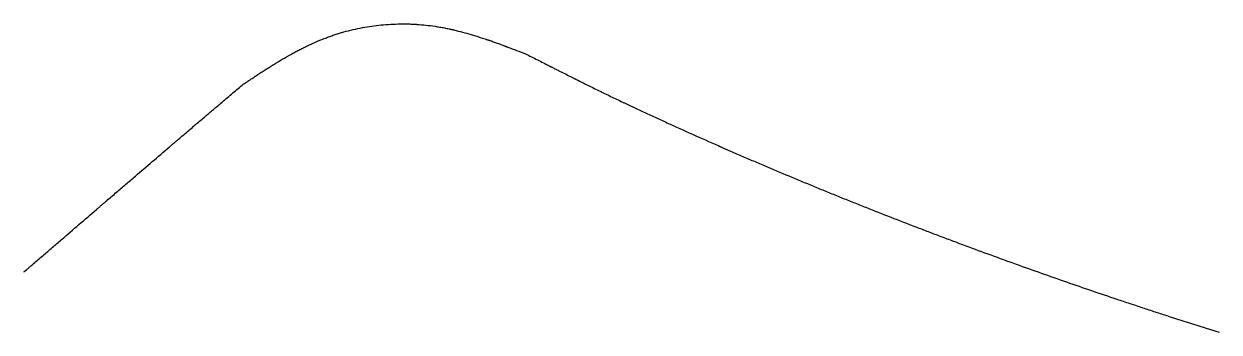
# Model space of a CAD drawing. Header units: millimetres. Extents: x -122 to 110, y 0 to 190.
# Drawn here: x -52.22 to -28.84, y 183.47 to 189.51 of the extents above; entities that cross this region are included whole.
import ezdxf

# ---------------------------------------------------------------- set-up
doc = ezdxf.new("R2010")
doc.units = ezdxf.units.MM
doc.layers.add('FLAT_PATTERN', color=7, linetype='CONTINUOUS')

msp = doc.modelspace()

# ---------------------------------------------------------------- linework, layer by layer
at = {"layer": 'FLAT_PATTERN', "color": 7, "linetype": 'CONTINUOUS'}
for p, q in [((-48.663, 187.706), (-48.655, 187.712)), ((-48.655, 187.712), (-48.648, 187.718)), ((-52.216, 184.653), (-52.204, 184.663)), ((-52.204, 184.663), (-52.192, 184.673)), ((-52.192, 184.673), (-52.168, 184.694))]:
    msp.add_line(p, q, dxfattribs=at)
at = {"layer": 'FLAT_PATTERN', "color": 7, "linetype": 'CONTINUOUS', "extrusion": (-1.17442e-10, 3.58586e-10, -1)}
msp.add_arc((44.873, 185.477, 0), 4.026, 71.8103, 72.4471, dxfattribs=at)
at = {"layer": 'FLAT_PATTERN', "color": 7, "linetype": 'CONTINUOUS', "extrusion": (8.69417e-11, -2.87557e-10, -1)}
msp.add_arc((44.884, 185.513, 0), 3.988, 72.4471, 73.0839, dxfattribs=at)
at = {"layer": 'FLAT_PATTERN', "color": 7, "linetype": 'CONTINUOUS', "extrusion": (3.32397e-11, -1.10981e-10, -1)}
msp.add_arc((44.906, 185.584, 0), 3.914, 73.0839, 73.7327, dxfattribs=at)
at = {"layer": 'FLAT_PATTERN', "color": 7, "linetype": 'CONTINUOUS', "extrusion": (-2.35337e-12, 1.0996e-11, -1)}
msp.add_arc((44.825, 185.309, 0), 4.201, 73.7327, 78.7995, dxfattribs=at)
at = {"layer": 'FLAT_PATTERN', "color": 7, "linetype": 'CONTINUOUS', "extrusion": (2.22013e-13, -2.00995e-12, -1)}
msp.add_arc((44.797, 185.166), 4.346, 78.7995, 83.6968, dxfattribs=at)
at = {"layer": 'FLAT_PATTERN', "color": 7, "linetype": 'CONTINUOUS', "extrusion": (1.47296e-13, -1.33351e-12, -1)}
msp.add_arc((44.797, 185.161), 4.351, 83.6968, 86.1494, dxfattribs=at)
at = {"layer": 'FLAT_PATTERN', "color": 7, "linetype": 'CONTINUOUS', "extrusion": (5.08551e-13, -6.70075e-12, -1)}
msp.add_arc((44.802, 185.24, 0), 4.272, 86.1494, 88.647, dxfattribs=at)
at = {"layer": 'FLAT_PATTERN', "color": 7, "linetype": 'CONTINUOUS', "extrusion": (1.50729e-13, 8.44925e-12, -1)}
msp.add_arc((44.802, 185.257, 0), 4.255, 88.647, 89.8947, dxfattribs=at)
at = {"layer": 'FLAT_PATTERN', "color": 7, "linetype": 'CONTINUOUS', "extrusion": (2.93507e-14, 7.45001e-11, -1)}
msp.add_arc((44.802, 185.272, 0), 4.24, 89.8947, 91.1468, dxfattribs=at)
at = {"layer": 'FLAT_PATTERN', "color": 7, "linetype": 'CONTINUOUS', "extrusion": (-6.93003e-13, 3.84143e-11, -1)}
msp.add_arc((44.802, 185.274, 0), 4.238, 91.1468, 91.7727, dxfattribs=at)
at = {"layer": 'FLAT_PATTERN', "color": 7, "linetype": 'CONTINUOUS', "extrusion": (-7.20471e-12, -1.7199e-10, -1)}
msp.add_arc((44.802, 185.276, 0), 4.236, 91.7727, 92.3987, dxfattribs=at)
at = {"layer": 'FLAT_PATTERN', "color": 7, "linetype": 'CONTINUOUS', "extrusion": (0, 0, -1)}
for centre, radius, start, end in [((44.802, 185.275), 4.237, 92.3987, 93.0248), ((44.802, 185.273), 4.239, 93.0248, 93.6505), ((44.385, 184.327), 5.276, 63.6911, 63.8032), ((44.42, 184.4), 5.196, 63.8032, 63.9169), ((40.874, 178.301), 12.254, 57.8168, 57.9175), ((41.247, 178.896), 11.551, 57.9175, 58.0243), ((41.384, 179.116), 11.292, 58.0243, 58.0777), ((41.561, 179.401), 10.957, 58.0777, 58.1327), ((41.649, 179.541), 10.792, 58.1327, 58.1878), ((41.82, 179.817), 10.467, 58.1878, 58.2445)]:
    msp.add_arc(centre, radius, start, end, dxfattribs=at)
at = {"layer": 'FLAT_PATTERN', "color": 7, "linetype": 'CONTINUOUS', "extrusion": (-5.53505e-13, -8.67568e-12, -1)}
msp.add_arc((44.784, 185.559, 0), 3.952, 93.6505, 96.2551, dxfattribs=at)
at = {"layer": 'FLAT_PATTERN', "color": 7, "linetype": 'CONTINUOUS', "extrusion": (1.8074e-12, 1.28638e-11, -1)}
msp.add_arc((44.822, 185.212, 0), 4.302, 96.2551, 98.6482, dxfattribs=at)
at = {"layer": 'FLAT_PATTERN', "color": 7, "linetype": 'CONTINUOUS', "extrusion": (1.6982e-12, 1.21458e-11, -1)}
msp.add_arc((44.844, 185.067, 0), 4.448, 98.6482, 99.8443, dxfattribs=at)
at = {"layer": 'FLAT_PATTERN', "color": 7, "linetype": 'CONTINUOUS', "extrusion": (-2.37415e-12, -1.13224e-11, -1)}
msp.add_arc((44.88, 184.86, 0), 4.659, 99.8443, 100.9863, dxfattribs=at)
at = {"layer": 'FLAT_PATTERN', "color": 7, "linetype": 'CONTINUOUS', "extrusion": (-2.93756e-12, -1.42246e-11, -1)}
msp.add_arc((44.896, 184.778, 0), 4.741, 100.9863, 101.5573, dxfattribs=at)
at = {"layer": 'FLAT_PATTERN', "color": 7, "linetype": 'CONTINUOUS', "extrusion": (-6.06653e-13, -2.82621e-12, -1)}
msp.add_arc((44.919, 184.666), 4.856, 101.5573, 102.1149, dxfattribs=at)
at = {"layer": 'FLAT_PATTERN', "color": 7, "linetype": 'CONTINUOUS', "extrusion": (-2.30634e-11, -1.07445e-10, -1)}
msp.add_arc((44.928, 184.623, 0), 4.9, 102.1149, 102.3936, dxfattribs=at)
at = {"layer": 'FLAT_PATTERN', "color": 7, "linetype": 'CONTINUOUS', "extrusion": (-1.17126e-10, -5.35496e-10, -1)}
msp.add_arc((44.941, 184.564, 0), 4.96, 102.3936, 102.669, dxfattribs=at)
at = {"layer": 'FLAT_PATTERN', "color": 7, "linetype": 'CONTINUOUS', "extrusion": (-4.43779e-11, -2.11869e-10, -1)}
msp.add_arc((44.946, 184.542, 0), 4.983, 102.669, 102.8067, dxfattribs=at)
at = {"layer": 'FLAT_PATTERN', "color": 7, "linetype": 'CONTINUOUS', "extrusion": (3.45982e-10, 1.50538e-09, -1)}
msp.add_arc((44.953, 184.513, 0), 5.013, 102.8067, 102.9436, dxfattribs=at)
at = {"layer": 'FLAT_PATTERN', "color": 7, "linetype": 'CONTINUOUS', "extrusion": (-8.69678e-10, -3.78399e-09, -1)}
msp.add_arc((44.956, 184.498, 0), 5.029, 102.9436, 103.0804, dxfattribs=at)
at = {"layer": 'FLAT_PATTERN', "color": 7, "linetype": 'CONTINUOUS', "extrusion": (1.17531e-09, 5.01744e-09, -1)}
msp.add_arc((44.963, 184.467, 0), 5.06, 103.0804, 103.2164, dxfattribs=at)
at = {"layer": 'FLAT_PATTERN', "color": 7, "linetype": 'CONTINUOUS', "extrusion": (-2.51712e-11, -9.42341e-11, -1)}
msp.add_arc((45.036, 184.156, 0), 5.379, 103.2164, 105.0611, dxfattribs=at)
at = {"layer": 'FLAT_PATTERN', "color": 7, "linetype": 'CONTINUOUS', "extrusion": (-3.73928e-12, -1.45893e-11, -1)}
msp.add_arc((45.424, 182.715, 0), 6.872, 105.0611, 106.5052, dxfattribs=at)
at = {"layer": 'FLAT_PATTERN', "color": 7, "linetype": 'CONTINUOUS', "extrusion": (7.03601e-12, -1.64372e-11, -1)}
msp.add_arc((44.548, 184.662, 0), 4.903, 64.1463, 66.3393, dxfattribs=at)
at = {"layer": 'FLAT_PATTERN', "color": 7, "linetype": 'CONTINUOUS', "extrusion": (1.31755e-12, -3.38588e-12, -1)}
msp.add_arc((44.717, 185.047), 4.484, 66.3393, 68.7374, dxfattribs=at)
at = {"layer": 'FLAT_PATTERN', "color": 7, "linetype": 'CONTINUOUS', "extrusion": (2.33557e-12, -6.00202e-12, -1)}
msp.add_arc((44.768, 185.18, 0), 4.341, 68.7374, 69.9365, dxfattribs=at)
at = {"layer": 'FLAT_PATTERN', "color": 7, "linetype": 'CONTINUOUS', "extrusion": (1.12683e-11, -3.04602e-11, -1)}
msp.add_arc((44.828, 185.344, 0), 4.167, 69.9365, 71.1857, dxfattribs=at)
at = {"layer": 'FLAT_PATTERN', "color": 7, "linetype": 'CONTINUOUS', "extrusion": (-1.33615e-11, 4.18306e-11, -1)}
msp.add_arc((44.848, 185.402, 0), 4.105, 71.1857, 71.8103, dxfattribs=at)
at = {"layer": 'FLAT_PATTERN', "color": 7, "linetype": 'CONTINUOUS', "extrusion": (5.48156e-14, -1.78493e-12, -1)}
msp.add_arc((45.592, 182.15), 7.461, 106.5052, 107.2315, dxfattribs=at)
at = {"layer": 'FLAT_PATTERN', "color": 7, "linetype": 'CONTINUOUS', "extrusion": (-6.09041e-12, -2.15984e-11, -1)}
msp.add_arc((45.858, 181.292, 0), 8.359, 107.2315, 107.8797, dxfattribs=at)
at = {"layer": 'FLAT_PATTERN', "color": 7, "linetype": 'CONTINUOUS', "extrusion": (1.15574e-13, -2.36102e-12, -1)}
msp.add_arc((45.964, 180.962), 8.706, 107.8797, 108.2042, dxfattribs=at)
at = {"layer": 'FLAT_PATTERN', "color": 7, "linetype": 'CONTINUOUS', "extrusion": (3.12483e-11, 9.23061e-11, -1)}
msp.add_arc((46.118, 180.496, 0), 9.197, 108.2042, 108.5114, dxfattribs=at)
at = {"layer": 'FLAT_PATTERN', "color": 7, "linetype": 'CONTINUOUS', "extrusion": (9.31745e-11, 2.77262e-10, -1)}
msp.add_arc((46.177, 180.319, 0), 9.384, 108.5114, 108.665, dxfattribs=at)
at = {"layer": 'FLAT_PATTERN', "color": 7, "linetype": 'CONTINUOUS', "extrusion": (3.10084e-10, 9.19385e-10, -1)}
msp.add_arc((46.259, 180.076, 0), 9.64, 108.665, 108.8146, dxfattribs=at)
at = {"layer": 'FLAT_PATTERN', "color": 7, "linetype": 'CONTINUOUS', "extrusion": (3.95349e-10, 1.16964e-09, -1)}
msp.add_arc((46.29, 179.984, 0), 9.737, 108.8146, 108.8894, dxfattribs=at)
at = {"layer": 'FLAT_PATTERN', "color": 7, "linetype": 'CONTINUOUS', "extrusion": (5.19456e-10, 1.53235e-09, -1)}
msp.add_arc((46.333, 179.86, 0), 9.868, 108.8894, 108.9632, dxfattribs=at)
at = {"layer": 'FLAT_PATTERN', "color": 7, "linetype": 'CONTINUOUS', "extrusion": (-1.41619e-09, -4.10094e-09, -1)}
msp.add_arc((46.354, 179.798, 0), 9.934, 108.9632, 109.0369, dxfattribs=at)
at = {"layer": 'FLAT_PATTERN', "color": 7, "linetype": 'CONTINUOUS', "extrusion": (-2.83294e-10, -8.17654e-10, -1)}
msp.add_arc((46.397, 179.672, 0), 10.067, 109.0369, 109.1098, dxfattribs=at)
at = {"layer": 'FLAT_PATTERN', "color": 7, "linetype": 'CONTINUOUS', "extrusion": (-3.32898e-11, -9.60824e-11, -1)}
msp.add_arc((46.686, 178.838, 0), 10.95, 109.1098, 109.5657, dxfattribs=at)
at = {"layer": 'FLAT_PATTERN', "color": 7, "linetype": 'CONTINUOUS', "extrusion": (6.00899e-11, 1.66657e-10, -1)}
msp.add_arc((47.711, 175.955, 0), 14.009, 109.5657, 109.922, dxfattribs=at)
at = {"layer": 'FLAT_PATTERN', "color": 7, "linetype": 'CONTINUOUS', "extrusion": (2.67986e-11, 7.48006e-11, -1)}
msp.add_arc((48.116, 174.837, 0), 15.199, 109.922, 110.1013, dxfattribs=at)
at = {"layer": 'FLAT_PATTERN', "color": 7, "linetype": 'CONTINUOUS', "extrusion": (-1.89448e-10, -5.16078e-10, -1)}
msp.add_arc((48.738, 173.137, 0), 17.008, 110.1013, 110.2616, dxfattribs=at)
at = {"layer": 'FLAT_PATTERN', "color": 7, "linetype": 'CONTINUOUS', "extrusion": (-3.13589e-11, -8.78258e-11, -1)}
msp.add_arc((48.979, 172.486, 0), 17.703, 110.2616, 110.3418, dxfattribs=at)
at = {"layer": 'FLAT_PATTERN', "color": 7, "linetype": 'CONTINUOUS', "extrusion": (8.04457e-10, 2.16662e-09, -1)}
msp.add_arc((49.32, 171.566, 0), 18.684, 110.3418, 110.4178, dxfattribs=at)
at = {"layer": 'FLAT_PATTERN', "color": 7, "linetype": 'CONTINUOUS', "extrusion": (-2.01934e-11, 3.56173e-11, -1)}
msp.add_arc((43.256, 182.209, 0), 7.677, 59.4108, 60.8609, dxfattribs=at)
at = {"layer": 'FLAT_PATTERN', "color": 7, "linetype": 'CONTINUOUS', "extrusion": (-1.68421e-11, 2.96059e-11, -1)}
msp.add_arc((43.57, 182.773, 0), 7.031, 60.8609, 61.5886, dxfattribs=at)
at = {"layer": 'FLAT_PATTERN', "color": 7, "linetype": 'CONTINUOUS', "extrusion": (3.61014e-11, -6.82646e-11, -1)}
msp.add_arc((43.938, 183.452, 0), 6.259, 61.5886, 62.406, dxfattribs=at)
at = {"layer": 'FLAT_PATTERN', "color": 7, "linetype": 'CONTINUOUS', "extrusion": (3.35781e-11, -6.34367e-11, -1)}
msp.add_arc((44.066, 183.699, 0), 5.981, 62.406, 62.8152, dxfattribs=at)
at = {"layer": 'FLAT_PATTERN', "color": 7, "linetype": 'CONTINUOUS', "extrusion": (-2.93978e-11, 5.91811e-11, -1)}
msp.add_arc((44.226, 184.009, 0), 5.632, 62.8152, 63.2497, dxfattribs=at)
at = {"layer": 'FLAT_PATTERN', "color": 7, "linetype": 'CONTINUOUS', "extrusion": (-3.75962e-11, 7.54462e-11, -1)}
msp.add_arc((44.283, 184.124, 0), 5.504, 63.2497, 63.467, dxfattribs=at)
at = {"layer": 'FLAT_PATTERN', "color": 7, "linetype": 'CONTINUOUS', "extrusion": (-7.51469e-12, 1.51989e-11, -1)}
msp.add_arc((44.358, 184.272, 0), 5.338, 63.467, 63.6911, dxfattribs=at)
at = {"layer": 'FLAT_PATTERN', "color": 7, "linetype": 'CONTINUOUS', "extrusion": (2.40618e-09, -4.9153e-09, -1)}
msp.add_arc((44.438, 184.435, 0), 5.156, 63.9169, 64.0307, dxfattribs=at)
at = {"layer": 'FLAT_PATTERN', "color": 7, "linetype": 'CONTINUOUS', "extrusion": (-2.53128e-09, 5.22178e-09, -1)}
msp.add_arc((44.473, 184.507, 0), 5.076, 64.0307, 64.1463, dxfattribs=at)
at = {"layer": 'FLAT_PATTERN', "color": 7, "linetype": 'CONTINUOUS', "extrusion": (7.37344e-11, 2.03636e-10, -1)}
msp.add_arc((49.45, 171.217, 0), 19.057, 110.4178, 110.4559, dxfattribs=at)
at = {"layer": 'FLAT_PATTERN', "color": 7, "linetype": 'CONTINUOUS', "extrusion": (-3.65873e-09, -9.80279e-09, -1)}
msp.add_arc((49.628, 170.738, 0), 19.567, 110.4559, 110.4929, dxfattribs=at)
at = {"layer": 'FLAT_PATTERN', "color": 7, "linetype": 'CONTINUOUS', "extrusion": (2.44235e-10, 6.4012e-10, -1)}
msp.add_arc((49.696, 170.558, 0), 19.76, 110.4929, 110.5114, dxfattribs=at)
at = {"layer": 'FLAT_PATTERN', "color": 7, "linetype": 'CONTINUOUS', "extrusion": (1.95243e-08, 5.21757e-08, -1)}
msp.add_arc((49.787, 170.314, 0), 20.02, 110.5114, 110.5297, dxfattribs=at)
at = {"layer": 'FLAT_PATTERN', "color": 7, "linetype": 'CONTINUOUS', "extrusion": (-1.22406e-08, -3.26495e-08, -1)}
msp.add_arc((49.833, 170.191, 0), 20.151, 110.5297, 110.5479, dxfattribs=at)
at = {"layer": 'FLAT_PATTERN', "color": 7, "linetype": 'CONTINUOUS', "extrusion": (-2.44321e-09, -6.51179e-09, -1)}
msp.add_arc((49.925, 169.944, 0), 20.415, 110.5479, 110.566, dxfattribs=at)
at = {"layer": 'FLAT_PATTERN', "color": 7, "linetype": 'CONTINUOUS', "extrusion": (-3.42539e-11, -9.12957e-11, -1)}
msp.add_arc((51.976, 164.479, 0), 26.253, 110.566, 110.9706, dxfattribs=at)
at = {"layer": 'FLAT_PATTERN', "color": 7, "linetype": 'CONTINUOUS', "extrusion": (5.33702e-10, 1.39055e-09, -1)}
msp.add_arc((90.42, 64.176, 0), 133.67, 110.97059, 111.05006, dxfattribs=at)
at = {"layer": 'FLAT_PATTERN', "color": 7, "linetype": 'CONTINUOUS', "extrusion": (9.31015e-10, 1.83046e-09, 1)}
msp.add_arc((404.274, 1066.105, 0), 984.361, 243.013687, 243.02889, dxfattribs=at)
at = {"layer": 'FLAT_PATTERN', "color": 7, "linetype": 'CONTINUOUS', "extrusion": (8.79984e-12, -1.45404e-11, -1)}
msp.add_arc((39.071, 175.462, 0), 15.617, 57.0781, 57.4361, dxfattribs=at)
at = {"layer": 'FLAT_PATTERN', "color": 7, "linetype": 'CONTINUOUS', "extrusion": (5.69639e-11, -8.9957e-11, -1)}
msp.add_arc((39.755, 176.534, 0), 14.345, 57.4361, 57.6157, dxfattribs=at)
at = {"layer": 'FLAT_PATTERN', "color": 7, "linetype": 'CONTINUOUS', "extrusion": (1.15347e-11, -1.83288e-11, -1)}
msp.add_arc((40.578, 177.83, 0), 12.81, 57.6157, 57.8168, dxfattribs=at)
at = {"layer": 'FLAT_PATTERN', "color": 7, "linetype": 'CONTINUOUS', "extrusion": (1.91776e-11, -3.0984e-11, -1)}
msp.add_arc((42.305, 180.6, 0), 9.546, 58.2445, 59.4108, dxfattribs=at)
at = {"layer": 'FLAT_PATTERN', "color": 7, "linetype": 'CONTINUOUS'}
for centre, radius, start, end in [((46.913, 363.87, 0), 196.426, 243.02889, 243.10507), ((15.369, 301.649, 0), 126.667, 243.16283, 243.19319), ((-4.307, 262.611, 0), 82.95, 243.29426, 243.37945), ((-11.499, 248.215, 0), 66.858, 243.53599, 243.59287), ((-12.907, 245.379, 0), 63.691, 243.59287, 243.70642), ((-16.549, 238.009, 0), 55.471, 243.7064, 243.8368), ((-19.409, 232.173, 0), 48.971, 244.0611, 244.1379), ((-19.721, 231.53), 48.257, 244.1379, 244.2914), ((-20.538, 229.832), 46.372, 244.2914, 244.4512), ((-19.227, 232.579, 0), 49.416, 244.5554, 244.5895), ((-18.32, 234.494, 0), 51.536, 244.6576, 244.7236), ((-17.81, 235.573, 0), 52.729, 244.7236, 244.8557), ((-16.436, 238.501, 0), 55.964, 244.8557, 244.9801), ((-15.351, 240.826), 58.529, 244.9801, 245.22867), ((-12.384, 247.255), 65.609, 245.22867, 245.45041), ((-9.944, 252.597, 0), 71.482, 245.45041, 245.89233), ((-3.076, 267.945, 0), 88.296, 245.89233, 246.25009), ((-4.462, 264.795, 0), 84.856, 246.31616, 246.33818), ((-4.45, 264.822, 0), 84.885, 246.38222, 246.42625), ((-4.426, 264.877, 0), 84.945, 246.51432, 246.60233), ((-4.413, 264.908, 0), 84.979, 246.60233, 246.77837), ((-4.376, 264.993, 0), 85.071, 246.77837, 246.95421), ((-4.348, 265.059), 85.143, 246.95421, 247.3059), ((-4.269, 265.248, 0), 85.348, 247.3059, 247.65674), ((-2.566, 269.398, 0), 89.834, 247.82241, 247.90495), ((-2.32, 270.003, 0), 90.487, 247.90495, 247.98689), ((-2.135, 270.461, 0), 90.981, 247.98689, 248.15076), ((-1.641, 271.692, 0), 92.307, 248.15076, 248.31228), ((-1.268, 272.631, 0), 93.318, 248.31228, 248.63531), ((-0.274, 275.171, 0), 96.045, 248.63531, 248.94916), ((-0.666, 274.154, 0), 94.955, 248.94916, 249.02778), ((-0.563, 274.422, 0), 95.242, 249.18484, 249.26327), ((-0.533, 274.504, 0), 95.33, 249.26327, 249.42014), ((-0.45, 274.725, 0), 95.566, 249.42014, 249.57662), ((-0.387, 274.893), 95.745, 249.57662, 249.88958), ((-0.218, 275.354, 0), 96.236, 249.88958, 250.20095), ((-0.008, 275.936, 0), 96.855, 250.20095, 250.81893), ((-0.382, 274.861, 0), 95.717, 250.81893, 251.44426), ((-0.805, 273.596, 0), 94.382, 251.68324, 251.76318), ((-0.864, 273.418, 0), 94.196, 251.76318, 251.92306), ((-1.017, 272.949, 0), 93.702, 251.92306, 252.08378), ((-1.13, 272.6, 0), 93.336, 252.08378, 252.40522), ((-1.421, 271.683, 0), 92.373, 252.40522, 252.73002)]:
    msp.add_arc(centre, radius, start, end, dxfattribs=at)
at = {"layer": 'FLAT_PATTERN', "color": 7, "linetype": 'CONTINUOUS', "extrusion": (1.31335e-06, 2.58931e-06, 1)}
msp.add_arc((26.489, 323.603, 0), 151.276, 243.10507, 243.10679, dxfattribs=at)
at = {"layer": 'FLAT_PATTERN', "color": 7, "linetype": 'CONTINUOUS', "extrusion": (-2.45274e-06, -4.83624e-06, 1)}
msp.add_arc((26.061, 322.759, -0.001), 150.33, 243.10679, 243.10852, dxfattribs=at)
at = {"layer": 'FLAT_PATTERN', "color": 7, "linetype": 'CONTINUOUS', "extrusion": (8.05036e-07, 1.58756e-06, 1)}
msp.add_arc((25.849, 322.341, 0), 149.861, 243.10852, 243.11024, dxfattribs=at)
at = {"layer": 'FLAT_PATTERN', "color": 7, "linetype": 'CONTINUOUS', "extrusion": (2.54308e-07, 5.01539e-07, 1)}
msp.add_arc((25.424, 321.503, 0), 148.922, 243.11024, 243.11198, dxfattribs=at)
at = {"layer": 'FLAT_PATTERN', "color": 7, "linetype": 'CONTINUOUS', "extrusion": (9.04412e-08, 1.78372e-07, 1)}
msp.add_arc((25.108, 320.88, 0), 148.223, 243.11198, 243.11545, dxfattribs=at)
at = {"layer": 'FLAT_PATTERN', "color": 7, "linetype": 'CONTINUOUS', "extrusion": (-1.38065e-08, -2.72485e-08, 1)}
msp.add_arc((24.267, 319.221, 0), 146.363, 243.11545, 243.11897, dxfattribs=at)
at = {"layer": 'FLAT_PATTERN', "color": 7, "linetype": 'CONTINUOUS', "extrusion": (-3.2253e-08, -6.36384e-08, 1)}
msp.add_arc((23.645, 317.994, 0), 144.987, 243.11897, 243.126, dxfattribs=at)
at = {"layer": 'FLAT_PATTERN', "color": 7, "linetype": 'CONTINUOUS', "extrusion": (-1.28318e-09, -2.5248e-09, 1)}
msp.add_arc((21.995, 314.739, 0), 141.338, 243.126, 243.13321, dxfattribs=at)
at = {"layer": 'FLAT_PATTERN', "color": 7, "linetype": 'CONTINUOUS', "extrusion": (5.43455e-09, 1.07356e-08, 1)}
msp.add_arc((20.791, 312.361, 0), 138.673, 243.13321, 243.14764, dxfattribs=at)
at = {"layer": 'FLAT_PATTERN', "color": 7, "linetype": 'CONTINUOUS', "extrusion": (1.09642e-09, 2.16705e-09, 1)}
msp.add_arc((17.618, 306.095, 0), 131.65, 243.14764, 243.16283, dxfattribs=at)
at = {"layer": 'FLAT_PATTERN', "color": 7, "linetype": 'CONTINUOUS', "extrusion": (9.01692e-10, -1.36101e-09, -1)}
msp.add_arc((14.717, 138.559, 0), 59.832, 56.36311, 56.46661, dxfattribs=at)
at = {"layer": 'FLAT_PATTERN', "color": 7, "linetype": 'CONTINUOUS', "extrusion": (9.72707e-10, -1.46816e-09, -1)}
msp.add_arc((22.235, 149.904, 0), 46.222, 56.4666, 56.5193, dxfattribs=at)
at = {"layer": 'FLAT_PATTERN', "color": 7, "linetype": 'CONTINUOUS', "extrusion": (-9.25063e-10, 1.40115e-09, -1)}
msp.add_arc((30.049, 161.717, 0), 32.058, 56.5193, 56.5953, dxfattribs=at)
at = {"layer": 'FLAT_PATTERN', "color": 7, "linetype": 'CONTINUOUS', "extrusion": (-6.00183e-10, 9.08536e-10, -1)}
msp.add_arc((32.585, 165.564, 0), 27.451, 56.5953, 56.6336, dxfattribs=at)
at = {"layer": 'FLAT_PATTERN', "color": 7, "linetype": 'CONTINUOUS', "extrusion": (2.9083e-09, -4.41916e-09, -1)}
msp.add_arc((35.447, 169.908, 0), 22.249, 56.6336, 56.6809, dxfattribs=at)
at = {"layer": 'FLAT_PATTERN', "color": 7, "linetype": 'CONTINUOUS', "extrusion": (2.45557e-09, -3.73044e-09, -1)}
msp.add_arc((36.446, 171.429, 0), 20.429, 56.6809, 56.7046, dxfattribs=at)
at = {"layer": 'FLAT_PATTERN', "color": 7, "linetype": 'CONTINUOUS', "extrusion": (-3.1587e-09, 4.81798e-09, -1)}
msp.add_arc((37.651, 173.264, 0), 18.234, 56.7046, 56.7312, dxfattribs=at)
at = {"layer": 'FLAT_PATTERN', "color": 7, "linetype": 'CONTINUOUS', "extrusion": (-1.17455e-08, 1.79057e-08, -1)}
msp.add_arc((38.088, 173.93, 0), 17.437, 56.7312, 56.7446, dxfattribs=at)
at = {"layer": 'FLAT_PATTERN', "color": 7, "linetype": 'CONTINUOUS', "extrusion": (-4.08425e-08, 6.22767e-08, -1)}
msp.add_arc((38.639, 174.77, 0), 16.433, 56.7446, 56.7587, dxfattribs=at)
at = {"layer": 'FLAT_PATTERN', "color": 7, "linetype": 'CONTINUOUS', "extrusion": (4.11236e-08, -6.27837e-08, -1)}
msp.add_arc((38.906, 175.177, 0), 15.946, 56.7587, 56.7728, dxfattribs=at)
at = {"layer": 'FLAT_PATTERN', "color": 7, "linetype": 'CONTINUOUS', "extrusion": (9.24337e-09, -1.41159e-08, -1)}
msp.add_arc((39.424, 175.968, 0), 15, 56.7728, 56.7878, dxfattribs=at)
at = {"layer": 'FLAT_PATTERN', "color": 7, "linetype": 'CONTINUOUS', "extrusion": (-2.23474e-10, 3.44201e-10, -1)}
msp.add_arc((37.094, 172.408, 0), 19.255, 56.7878, 57.0781, dxfattribs=at)
at = {"layer": 'FLAT_PATTERN', "color": 7, "linetype": 'CONTINUOUS', "extrusion": (5.66319e-10, 1.1205e-09, 1)}
msp.add_arc((9.508, 290.051, 0), 113.672, 243.19319, 243.22701, dxfattribs=at)
at = {"layer": 'FLAT_PATTERN', "color": 7, "linetype": 'CONTINUOUS', "extrusion": (5.06893e-10, 1.00272e-09, 1)}
msp.add_arc((5.637, 282.378, 0), 105.077, 243.22701, 243.29426, dxfattribs=at)
at = {"layer": 'FLAT_PATTERN', "color": 7, "linetype": 'CONTINUOUS', "extrusion": (-2.09715e-08, -4.18446e-08, 1)}
msp.add_arc((-5.868, 259.496, 0), 79.466, 243.37945, 243.39195, dxfattribs=at)
at = {"layer": 'FLAT_PATTERN', "color": 7, "linetype": 'CONTINUOUS', "extrusion": (-1.19244e-08, -2.37842e-08, 1)}
msp.add_arc((-6.423, 258.389, 0), 78.228, 243.39195, 243.40466, dxfattribs=at)
at = {"layer": 'FLAT_PATTERN', "color": 7, "linetype": 'CONTINUOUS', "extrusion": (2.56109e-08, 5.11873e-08, 1)}
msp.add_arc((-6.698, 257.841, 0), 77.614, 243.40466, 243.41736, dxfattribs=at)
at = {"layer": 'FLAT_PATTERN', "color": 7, "linetype": 'CONTINUOUS', "extrusion": (8.91373e-09, 1.78185e-08, 1)}
msp.add_arc((-7.243, 256.751, 0), 76.396, 243.41736, 243.43026, dxfattribs=at)
at = {"layer": 'FLAT_PATTERN', "color": 7, "linetype": 'CONTINUOUS', "extrusion": (3.41411e-09, 6.82153e-09, 1)}
msp.add_arc((-7.645, 255.947, 0), 75.497, 243.43026, 243.45607, dxfattribs=at)
at = {"layer": 'FLAT_PATTERN', "color": 7, "linetype": 'CONTINUOUS', "extrusion": (-1.87168e-09, -3.75979e-09, 1)}
msp.add_arc((-8.708, 253.819, 0), 73.118, 243.45607, 243.48272, dxfattribs=at)
at = {"layer": 'FLAT_PATTERN', "color": 7, "linetype": 'CONTINUOUS', "extrusion": (-2.62812e-09, -5.27584e-09, 1)}
msp.add_arc((-9.478, 252.275, 0), 71.392, 243.48272, 243.53599, dxfattribs=at)
at = {"layer": 'FLAT_PATTERN', "color": 7, "linetype": 'CONTINUOUS', "extrusion": (2.34855e-08, -2.75739e-08, -1)}
msp.add_arc((-2584.24, -2902.664, 0), 4059.872, 49.579363, 49.583219, dxfattribs=at)
at = {"layer": 'FLAT_PATTERN', "color": 7, "linetype": 'CONTINUOUS', "extrusion": (-9.94733e-10, 1.48936e-09, -1)}
msp.add_arc((-11.656, 98.92, 0), 107.443, 56.30547, 56.36311, dxfattribs=at)
at = {"layer": 'FLAT_PATTERN', "color": 7, "linetype": 'CONTINUOUS', "extrusion": (2.52239e-09, 5.13958e-09, 1)}
msp.add_arc((-18.278, 234.489, 0), 51.549, 243.8368, 243.8737, dxfattribs=at)
at = {"layer": 'FLAT_PATTERN', "color": 7, "linetype": 'CONTINUOUS', "extrusion": (5.98984e-09, 1.22093e-08, 1)}
msp.add_arc((-18.498, 234.042, 0), 51.051, 243.8737, 243.911, dxfattribs=at)
at = {"layer": 'FLAT_PATTERN', "color": 7, "linetype": 'CONTINUOUS', "extrusion": (-7.58682e-09, -1.55176e-08, 1)}
msp.add_arc((-18.607, 233.819, 0), 50.803, 243.911, 243.9482, dxfattribs=at)
at = {"layer": 'FLAT_PATTERN', "color": 7, "linetype": 'CONTINUOUS', "extrusion": (-9.09369e-10, -1.85808e-09, 1)}
msp.add_arc((-18.823, 233.376, 0), 50.31, 243.9482, 243.9859, dxfattribs=at)
at = {"layer": 'FLAT_PATTERN', "color": 7, "linetype": 'CONTINUOUS', "extrusion": (6.35074e-10, 1.30652e-09, 1)}
msp.add_arc((-18.984, 233.047, 0), 49.943, 243.9859, 244.0611, dxfattribs=at)
at = {"layer": 'FLAT_PATTERN', "color": 7, "linetype": 'CONTINUOUS', "extrusion": (1.11316e-09, -1.30711e-09, -1)}
msp.add_arc((-1080.337, -1136.969, 0), 1740.518, 49.568887, 49.572421, dxfattribs=at)
at = {"layer": 'FLAT_PATTERN', "color": 7, "linetype": 'CONTINUOUS', "extrusion": (5.97091e-09, -7.00939e-09, -1)}
msp.add_arc((-1414.284, -1528.974, 0), 2255.483, 49.572421, 49.579363, dxfattribs=at)
at = {"layer": 'FLAT_PATTERN', "color": 7, "linetype": 'CONTINUOUS', "extrusion": (3.43955e-09, 7.19537e-09, 1)}
msp.add_arc((-20.032, 230.89, 0), 47.545, 244.4512, 244.4863, dxfattribs=at)
at = {"layer": 'FLAT_PATTERN', "color": 7, "linetype": 'CONTINUOUS', "extrusion": (6.76374e-10, 1.40582e-09, 1)}
msp.add_arc((-19.713, 231.56, 0), 48.288, 244.4863, 244.5208, dxfattribs=at)
at = {"layer": 'FLAT_PATTERN', "color": 7, "linetype": 'CONTINUOUS', "extrusion": (-7.6685e-09, -1.6106e-08, 1)}
msp.add_arc((-19.552, 231.898, 0), 48.662, 244.5208, 244.5554, dxfattribs=at)
at = {"layer": 'FLAT_PATTERN', "color": 7, "linetype": 'CONTINUOUS', "extrusion": (1.99571e-09, 4.21103e-09, 1)}
msp.add_arc((-18.981, 233.098, 0), 49.991, 244.5895, 244.6576, dxfattribs=at)
at = {"layer": 'FLAT_PATTERN', "color": 7, "linetype": 'CONTINUOUS', "extrusion": (-6.35268e-09, 7.44651e-09, -1)}
msp.add_arc((-426.952, -370.169, 0), 733.098, 49.531501, 49.550824, dxfattribs=at)
at = {"layer": 'FLAT_PATTERN', "color": 7, "linetype": 'CONTINUOUS', "extrusion": (-3.51525e-07, 4.1236e-07, -1)}
msp.add_arc((-350.48, -280.473, 0), 615.229, 49.552787, 49.553739, dxfattribs=at)
at = {"layer": 'FLAT_PATTERN', "color": 7, "linetype": 'CONTINUOUS', "extrusion": (-6.70506e-08, 7.86507e-08, -1)}
msp.add_arc((-375.042, -309.286, 0), 653.09, 49.553739, 49.554635, dxfattribs=at)
at = {"layer": 'FLAT_PATTERN', "color": 7, "linetype": 'CONTINUOUS', "extrusion": (8.56263e-09, -1.00522e-08, -1)}
msp.add_arc((-394.517, -332.132, 0), 683.11, 49.554635, 49.556426, dxfattribs=at)
at = {"layer": 'FLAT_PATTERN', "color": 7, "linetype": 'CONTINUOUS', "extrusion": (3.08921e-08, -3.62488e-08, -1)}
msp.add_arc((-448.228, -395.146, 0), 765.909, 49.556426, 49.558023, dxfattribs=at)
at = {"layer": 'FLAT_PATTERN', "color": 7, "linetype": 'CONTINUOUS', "extrusion": (2.96074e-08, -3.47415e-08, -1)}
msp.add_arc((-492.757, -447.389, 0), 834.554, 49.558023, 49.561206, dxfattribs=at)
at = {"layer": 'FLAT_PATTERN', "color": 7, "linetype": 'CONTINUOUS', "extrusion": (3.69851e-09, -4.34043e-09, -1)}
msp.add_arc((-620.127, -596.843, 0), 1030.92, 49.561206, 49.563782, dxfattribs=at)
at = {"layer": 'FLAT_PATTERN', "color": 7, "linetype": 'CONTINUOUS', "extrusion": (-1.5787e-09, 1.85234e-09, -1)}
msp.add_arc((-733.018, -729.32, 0), 1204.973, 49.563782, 49.568887, dxfattribs=at)
at = {"layer": 'FLAT_PATTERN', "color": 7, "linetype": 'CONTINUOUS', "extrusion": (-1.60676e-09, 1.88356e-09, -1)}
msp.add_arc((-336.322, -263.937, 0), 593.46, 49.50763, 49.531501, dxfattribs=at)
at = {"layer": 'FLAT_PATTERN', "color": 7, "linetype": 'CONTINUOUS', "extrusion": (2.15673e-09, -2.52716e-09, -1)}
msp.add_arc((-252.513, -165.816, 0), 464.418, 49.4755, 49.48222, dxfattribs=at)
at = {"layer": 'FLAT_PATTERN', "color": 7, "linetype": 'CONTINUOUS', "extrusion": (8.40002e-09, -9.83253e-09, -1)}
msp.add_arc((-266.382, -182.044, 0), 485.765, 49.48222, 49.49565, dxfattribs=at)
at = {"layer": 'FLAT_PATTERN', "color": 7, "linetype": 'CONTINUOUS', "extrusion": (1.32024e-09, -1.54443e-09, -1)}
msp.add_arc((-304.625, -226.814, 0), 544.646, 49.49565, 49.50763, dxfattribs=at)
at = {"layer": 'FLAT_PATTERN', "color": 7, "linetype": 'CONTINUOUS', "extrusion": (1.33042e-10, -1.54357e-10, -1)}
msp.add_arc((-221.568, -129.618, 0), 416.796, 49.39382, 49.45364, dxfattribs=at)
at = {"layer": 'FLAT_PATTERN', "color": 7, "linetype": 'CONTINUOUS', "extrusion": (-2.15592e-08, 2.52024e-08, -1)}
msp.add_arc((-210.074, -116.181, 0), 399.113, 49.45364, 49.46123, dxfattribs=at)
at = {"layer": 'FLAT_PATTERN', "color": 7, "linetype": 'CONTINUOUS', "extrusion": (3.55637e-08, -4.15884e-08, -1)}
msp.add_arc((-226.544, -135.439, 0), 424.454, 49.46123, 49.46836, dxfattribs=at)
at = {"layer": 'FLAT_PATTERN', "color": 7, "linetype": 'CONTINUOUS', "extrusion": (-3.06101e-08, 3.58047e-08, -1)}
msp.add_arc((-235.02, -145.351, 0), 437.496, 49.46836, 49.4755, dxfattribs=at)
at = {"layer": 'FLAT_PATTERN', "color": 7, "linetype": 'CONTINUOUS', "extrusion": (-5.56882e-08, -1.26563e-07, 1)}
msp.add_arc((-4.473, 264.77, 0), 84.828, 246.25009, 246.2611, dxfattribs=at)
at = {"layer": 'FLAT_PATTERN', "color": 7, "linetype": 'CONTINUOUS', "extrusion": (7.63552e-08, 1.73686e-07, 1)}
msp.add_arc((-4.471, 264.775, 0), 84.833, 246.2611, 246.27211, dxfattribs=at)
at = {"layer": 'FLAT_PATTERN', "color": 7, "linetype": 'CONTINUOUS', "extrusion": (-2.94158e-08, -6.69485e-08, 1)}
msp.add_arc((-4.47, 264.777, 0), 84.836, 246.27211, 246.28312, dxfattribs=at)
at = {"layer": 'FLAT_PATTERN', "color": 7, "linetype": 'CONTINUOUS', "extrusion": (-1.16094e-09, -2.63365e-09, 1)}
msp.add_arc((-4.468, 264.782, 0), 84.841, 246.28312, 246.29414, dxfattribs=at)
at = {"layer": 'FLAT_PATTERN', "color": 7, "linetype": 'CONTINUOUS', "extrusion": (4.742e-09, 1.08099e-08, 1)}
msp.add_arc((-4.466, 264.785, 0), 84.845, 246.29414, 246.31616, dxfattribs=at)
at = {"layer": 'FLAT_PATTERN', "color": 7, "linetype": 'CONTINUOUS', "extrusion": (-7.68683e-10, -1.75553e-09, 1)}
msp.add_arc((-4.459, 264.802, 0), 84.864, 246.33818, 246.38222, dxfattribs=at)
at = {"layer": 'FLAT_PATTERN', "color": 7, "linetype": 'CONTINUOUS', "extrusion": (4.58491e-10, 1.05169e-09, 1)}
msp.add_arc((-4.444, 264.837, 0), 84.901, 246.42625, 246.51432, dxfattribs=at)
at = {"layer": 'FLAT_PATTERN', "color": 7, "linetype": 'CONTINUOUS', "extrusion": (7.25441e-10, -8.4537e-10, -1)}
msp.add_arc((-319.768, -244.164, 0), 567.673, 49.34991, 49.39382, dxfattribs=at)
at = {"layer": 'FLAT_PATTERN', "color": 7, "linetype": 'CONTINUOUS', "extrusion": (7.81589e-10, -9.10763e-10, -1)}
msp.add_arc((-357.962, -288.648, 0), 626.304, 49.327717, 49.349907, dxfattribs=at)
at = {"layer": 'FLAT_PATTERN', "color": 7, "linetype": 'CONTINUOUS', "extrusion": (4.99291e-10, -5.8224e-10, -1)}
msp.add_arc((-418.212, -358.763, 0), 718.75, 49.30838, 49.327717, dxfattribs=at)
at = {"layer": 'FLAT_PATTERN', "color": 7, "linetype": 'CONTINUOUS', "extrusion": (6.8634e-10, 1.67262e-09, 1)}
msp.add_arc((-2.934, 268.498, 0), 88.862, 247.65674, 247.73988, dxfattribs=at)
at = {"layer": 'FLAT_PATTERN', "color": 7, "linetype": 'CONTINUOUS', "extrusion": (-5.19999e-10, 6.07599e-10, -1)}
msp.add_arc((-487.31, -439.097, 0), 824.712, 49.285081, 49.28962, dxfattribs=at)
at = {"layer": 'FLAT_PATTERN', "color": 7, "linetype": 'CONTINUOUS', "extrusion": (-1.10248e-08, 1.2816e-08, -1)}
msp.add_arc((-474.66, -424.396, 0), 805.318, 49.28962, 49.298693, dxfattribs=at)
at = {"layer": 'FLAT_PATTERN', "color": 7, "linetype": 'CONTINUOUS', "extrusion": (-1.88462e-09, 2.19014e-09, -1)}
msp.add_arc((-441.421, -385.754, 0), 754.347, 49.298693, 49.30838, dxfattribs=at)
at = {"layer": 'FLAT_PATTERN', "color": 7, "linetype": 'CONTINUOUS', "extrusion": (-4.13988e-10, -1.01558e-09, 1)}
msp.add_arc((-2.688, 269.097, 0), 89.509, 247.73988, 247.82241, dxfattribs=at)
at = {"layer": 'FLAT_PATTERN', "color": 7, "linetype": 'CONTINUOUS', "extrusion": (1.50911e-09, -1.75161e-09, -1)}
msp.add_arc((-634.223, -609.747, 0), 1049.89, 49.247395, 49.272028, dxfattribs=at)
at = {"layer": 'FLAT_PATTERN', "color": 7, "linetype": 'CONTINUOUS', "extrusion": (4.10674e-09, -4.76865e-09, -1)}
msp.add_arc((-534.966, -494.464, 0), 897.765, 49.272028, 49.273093, dxfattribs=at)
at = {"layer": 'FLAT_PATTERN', "color": 7, "linetype": 'CONTINUOUS', "extrusion": (1.47644e-07, -1.71488e-07, -1)}
msp.add_arc((-530.413, -489.175, 0), 890.786, 49.273093, 49.274167, dxfattribs=at)
at = {"layer": 'FLAT_PATTERN', "color": 7, "linetype": 'CONTINUOUS', "extrusion": (-6.98592e-08, 8.11526e-08, -1)}
msp.add_arc((-528.148, -486.545, 0), 887.315, 49.274167, 49.27524, dxfattribs=at)
at = {"layer": 'FLAT_PATTERN', "color": 7, "linetype": 'CONTINUOUS', "extrusion": (-1.13152e-07, 1.31442e-07, -1)}
msp.add_arc((-523.627, -481.293, 0), 880.385, 49.27524, 49.276322, dxfattribs=at)
at = {"layer": 'FLAT_PATTERN', "color": 7, "linetype": 'CONTINUOUS', "extrusion": (-9.30132e-08, 1.08047e-07, -1)}
msp.add_arc((-520.266, -477.389, 0), 875.234, 49.276322, 49.278486, dxfattribs=at)
at = {"layer": 'FLAT_PATTERN', "color": 7, "linetype": 'CONTINUOUS', "extrusion": (3.14211e-08, -3.65112e-08, -1)}
msp.add_arc((-511.337, -467.016, 0), 861.547, 49.278486, 49.280685, dxfattribs=at)
at = {"layer": 'FLAT_PATTERN', "color": 7, "linetype": 'CONTINUOUS', "extrusion": (5.0099e-08, -5.82114e-08, -1)}
msp.add_arc((-504.748, -459.361, 0), 851.447, 49.280685, 49.285081, dxfattribs=at)
at = {"layer": 'FLAT_PATTERN', "color": 7, "linetype": 'CONTINUOUS', "extrusion": (-3.70209e-10, 4.29253e-10, -1)}
msp.add_arc((-746.411, -739.936, 0), 1221.748, 49.226226, 49.247395, dxfattribs=at)
at = {"layer": 'FLAT_PATTERN', "color": 7, "linetype": 'CONTINUOUS', "extrusion": (6.05442e-10, 1.57868e-09, 1)}
msp.add_arc((-0.625, 274.26, 0), 95.069, 249.02778, 249.10631, dxfattribs=at)
at = {"layer": 'FLAT_PATTERN', "color": 7, "linetype": 'CONTINUOUS', "extrusion": (-1.00363e-09, -2.63645e-09, 1)}
msp.add_arc((-0.605, 274.314, 0), 95.127, 249.10631, 249.18484, dxfattribs=at)
at = {"layer": 'FLAT_PATTERN', "color": 7, "linetype": 'CONTINUOUS', "extrusion": (-1.37147e-09, 1.59011e-09, -1)}
msp.add_arc((-852.178, -862.553, 0), 1383.679, 49.205741, 49.215617, dxfattribs=at)
at = {"layer": 'FLAT_PATTERN', "color": 7, "linetype": 'CONTINUOUS', "extrusion": (-9.28546e-10, 1.07669e-09, -1)}
msp.add_arc((-789.706, -790.139, 0), 1288.042, 49.215617, 49.226226, dxfattribs=at)
at = {"layer": 'FLAT_PATTERN', "color": 7, "linetype": 'CONTINUOUS', "extrusion": (1.0046e-08, -1.1638e-08, -1)}
msp.add_arc((-908.903, -928.277, 0), 1470.498, 49.19603, 49.200801, dxfattribs=at)
at = {"layer": 'FLAT_PATTERN', "color": 7, "linetype": 'CONTINUOUS', "extrusion": (8.39871e-10, -9.72275e-10, -1)}
msp.add_arc((-875.982, -890.136, 0), 1420.114, 49.200801, 49.205741, dxfattribs=at)
at = {"layer": 'FLAT_PATTERN', "color": 7, "linetype": 'CONTINUOUS', "extrusion": (1.33677e-07, -1.54811e-07, -1)}
msp.add_arc((-953.167, -979.545, 0), 1538.23, 49.188963, 49.190126, dxfattribs=at)
at = {"layer": 'FLAT_PATTERN', "color": 7, "linetype": 'CONTINUOUS', "extrusion": (1.77768e-10, -2.05085e-10, -1)}
msp.add_arc((-944.607, -969.632, 0), 1525.132, 49.190126, 49.191299, dxfattribs=at)
at = {"layer": 'FLAT_PATTERN', "color": 7, "linetype": 'CONTINUOUS', "extrusion": (-2.57006e-08, 2.97661e-08, -1)}
msp.add_arc((-938.245, -962.264, 0), 1515.398, 49.191299, 49.193644, dxfattribs=at)
at = {"layer": 'FLAT_PATTERN', "color": 7, "linetype": 'CONTINUOUS', "extrusion": (4.6959e-09, -5.44069e-09, -1)}
msp.add_arc((-921.352, -942.698, 0), 1489.548, 49.193644, 49.19603, dxfattribs=at)
at = {"layer": 'FLAT_PATTERN', "color": 7, "linetype": 'CONTINUOUS', "extrusion": (1.00782e-09, 3.0051e-09, 1)}
msp.add_arc((-0.607, 274.191, 0), 95.01, 251.44426, 251.52378, dxfattribs=at)
at = {"layer": 'FLAT_PATTERN', "color": 7, "linetype": 'CONTINUOUS', "extrusion": (-5.04874e-10, -1.52212e-09, 1)}
msp.add_arc((-0.687, 273.952, 0), 94.758, 251.52378, 251.60351, dxfattribs=at)
at = {"layer": 'FLAT_PATTERN', "color": 7, "linetype": 'CONTINUOUS', "extrusion": (-5.43074e-10, -1.63698e-09, 1)}
msp.add_arc((-0.727, 273.833, 0), 94.632, 251.60351, 251.68324, dxfattribs=at)

doc.saveas('drawing.dxf')
